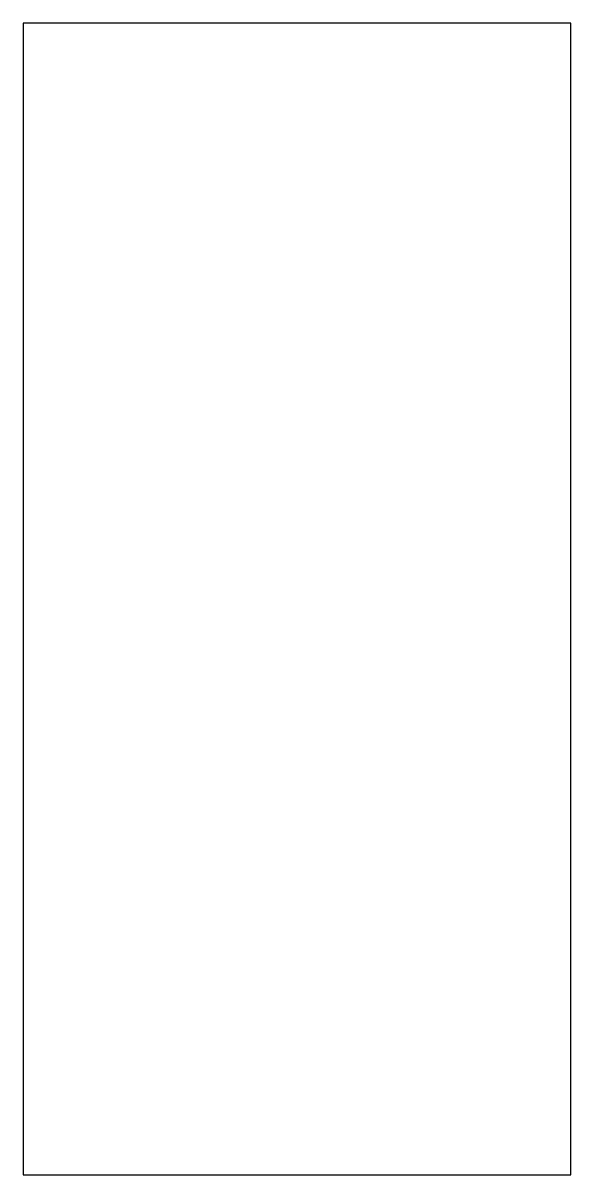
# Model space of a CAD drawing. Header units: inches. Extents: x 354.07 to 357.69, y -341.64 to -334.01.
import ezdxf

# ---------------------------------------------------------------- set-up
doc = ezdxf.new("R2010")
doc.units = ezdxf.units.IN
doc.header["$MEASUREMENT"] = 0
doc.layers.get('0').update_dxf_attribs({"color": 2, "lineweight": 9})

msp = doc.modelspace()

# ---------------------------------------------------------------- linework, layer by layer
at = {"lineweight": 30}
for p, q in [((357.6923, -334.0148), (354.0673, -334.0148)), ((354.0673, -334.0148), (354.0673, -341.6398)), ((357.6923, -341.6398), (357.6923, -334.0148)), ((354.0673, -341.6398), (357.6923, -341.6398))]:
    msp.add_line(p, q, dxfattribs=at)

doc.saveas('drawing.dxf')
